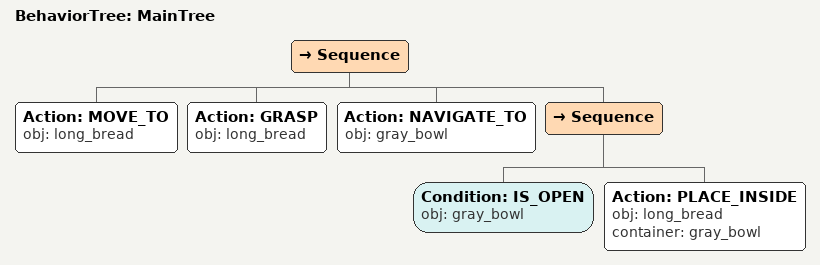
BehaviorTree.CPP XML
<root main_tree_to_execute="MainTree">
  <BehaviorTree ID="MainTree">
    <Sequence>
      <!-- Move to long_bread -->
      <Action ID="MOVE_TO" obj="long_bread" />
      <!-- Grasp long_bread -->
      <Action ID="GRASP" obj="long_bread" />
      <!-- Navigate to gray_bowl -->
      <Action ID="NAVIGATE_TO" obj="gray_bowl" />
      <Sequence>
        <!-- Check gray_bowl is open before PLACE_INSIDE -->
        <Condition ID="IS_OPEN" obj="gray_bowl" />
        <!-- Place inside gray_bowl -->
        <Action ID="PLACE_INSIDE" obj="long_bread" container="gray_bowl" />
      </Sequence>
    </Sequence>
  </BehaviorTree>
</root>
